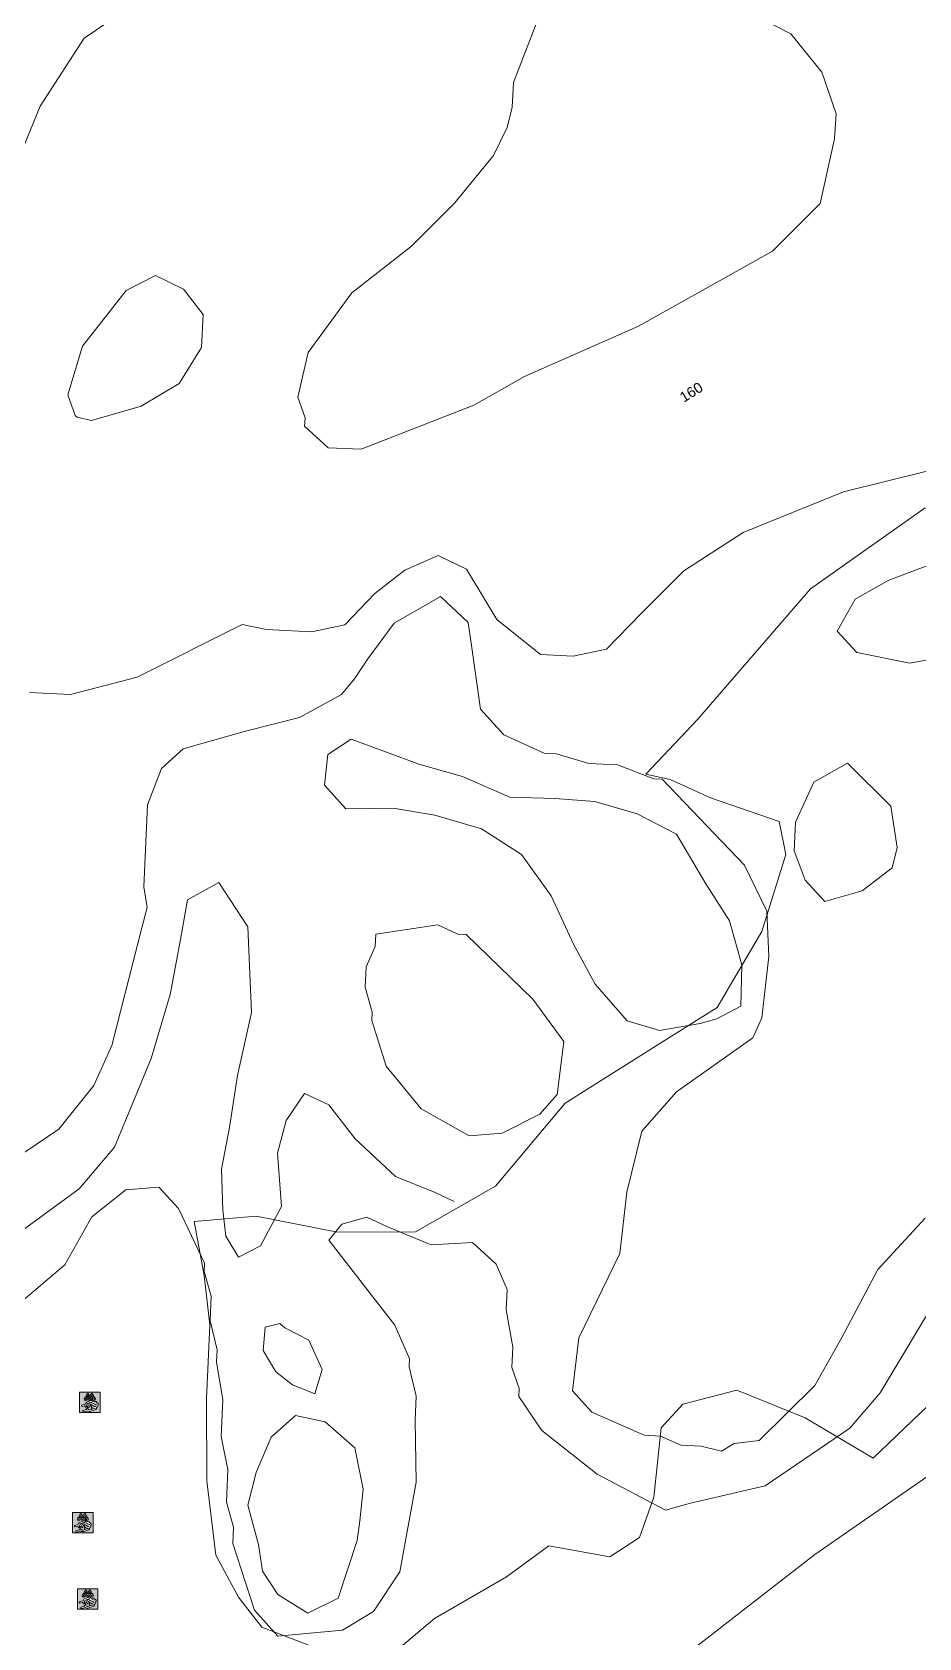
# Model space of a CAD drawing. Header units: millimetres. Extents: x 396621004 to 402046651, y 6785344214 to 6789799943.
# Drawn here: x 400771480 to 400987676, y 6787095839 to 6787487389 of the extents above; entities that cross this region are included whole.
import ezdxf

# ---------------------------------------------------------------- set-up
doc = ezdxf.new("R2010")
doc.units = ezdxf.units.MM
doc.header["$MEASUREMENT"] = 0
for name, color, linetype, lineweight in [('02 Korkeuskayrat_Kynä_nro__2', 8, 'Continuous', 15), ('02 Suot_Kynä_nro__101', 252, 'Continuous', 15), ('03 Bajamajat_Kynä_nro__1', 7, 'Continuous', 13)]:
    doc.layers.add(name, color=color, linetype=linetype, lineweight=lineweight)
for name, color, linetype, lineweight, true_color in [('02 Korkeuskayrat_Kynä_nro__62', 7, 'Continuous', 20, 0xaaaaaa), ('02 Maaston rajat_Kynä_nro__82', 7, 'Continuous', 20, 0xaaaaaa), ('02 Vesialueet_Kynä_nro__105', 7, 'Continuous', 15, 0xcae6ff), ('03 Bajamajat_Kynä_nro__5', 7, 'Continuous', 25, 0x40a5ff)]:
    doc.layers.add(name, color=color, linetype=linetype, lineweight=lineweight, true_color=true_color)
doc.styles.add('LUOTU_TYYLI_5', font='')
doc.styles.get('LUOTU_TYYLI_5').set_extended_font_data('Arial')

msp = doc.modelspace()

# ---------------------------------------------------------------- hatches: boundary and pattern name
at = {"layer": '03 Bajamajat_Kynä_nro__5', "linetype": 'Continuous', "lineweight": 25, "true_color": 0x40a5ff}
h = msp.add_hatch(color=153, dxfattribs=at)
h.paths.add_polyline_path([(400783041.65, 6787155763.61), (400788041.65, 6787155763.61), (400788041.65, 6787150763.61), (400783041.65, 6787150763.61)])
h.paths.add_polyline_path([(400785005.09, 6787151225.9, 0.242879063), (400785800.3, 6787151106.59), (400787014.55, 6787151525.16, 0.335130825), (400787179.14, 6787152003.18), (400787267.31, 6787152026.69, 0.419301687), (400787461.86, 6787152539.34, 0.695888282), (400787219.77, 6787153208.69, 0.408053969), (400786777.75, 6787153506.24), (400786359.36, 6787153358.57, 0.422254175), (400785850.16, 6787153711.86), (400784957.12, 6787153406.64, 0.22585883), (400784443.47, 6787152861.08), (400783561.63, 6787152587.78, 0.682592893), (400783665.88, 6787152249.15), (400784400.27, 6787152463.72), (400784424.95, 6787152196.32, 0.917616344), (400784771.7, 6787152294.66), (400784753.78, 6787152542.39, -0.321718711), (400785152.62, 6787153088.57), (400785948.26, 6787153355.07, -0.64755443), (400785977.01, 6787153223.62), (400785374.41, 6787153010.94, -0.134380463), (400785324.66, 6787152568.23, -0.188253683), (400785075.96, 6787152323.38, 0.706100645), (400785155.29, 6787151976.5, 0.322672779), (400785735.55, 6787152760.47), (400786868.13, 6787153136.95, -0.149287838), (400786872.2, 6787153125.96), (400785867.61, 6787152781.11, 0.82704097), (400786027.07, 6787152446.54), (400787212.43, 6787152841.47, -1.068507185), (400787222.48, 6787152812.88), (400786002.34, 6787152393.58, 0.850862575), (400786153.18, 6787152070.7), (400787115.54, 6787152391.33, -0.149368786), (400787123.85, 6787152370.79), (400786015.96, 6787151990.49, 0.860352229), (400786147.29, 6787151670.06), (400786838.29, 6787151889.13, -0.61913337), (400786845.96, 6787151863.2), (400785611.99, 6787151436.1, -0.302605018), (400784999.61, 6787151736, 0.919223075), (400784726.27, 6787151477.66), (400784686.93, 6787151517.01), (400783938.87, 6787151294.78, 0.91335794), (400784083.15, 6787150959.11)], flags=0)
h.paths.add_polyline_path([(400786778.16, 6787154408.28), (400786544.2, 6787154694.52), (400786303.2, 6787154408.28, 0.097190875), (400786163.96, 6787154117.93, 0.271295832), (400786326.03, 6787153775.09, 0.34117892), (400786765.48, 6787153775.09, 0.268495048), (400786921.37, 6787154105.35, 0.116554301)], flags=0)
h.paths.add_polyline_path([(400786281.82, 6787155209.9), (400786047.86, 6787155496.14), (400785806.86, 6787155209.9, 0.097190875), (400785667.62, 6787154919.55, 0.271295832), (400785829.69, 6787154576.72, 0.34117892), (400786269.14, 6787154576.72, 0.268495048), (400786425.03, 6787154906.97, 0.116554301)], flags=0)
h.paths.add_polyline_path([(400785559.27, 6787154694.52), (400785318.28, 6787154408.28, 0.097190875), (400785179.04, 6787154117.93, 0.271295832), (400785341.11, 6787153775.09, 0.34117892), (400785780.56, 6787153775.09, 0.268495048), (400785936.44, 6787154105.35, 0.116554301), (400785793.24, 6787154408.28)], flags=0)
h.paths.add_polyline_path([(400785304.66, 6787155209.9), (400785070.69, 6787155496.14), (400784829.69, 6787155209.9, 0.097190875), (400784690.45, 6787154919.55, 0.271295832), (400784852.52, 6787154576.72, 0.34117892), (400785291.97, 6787154576.72, 0.268495048), (400785447.86, 6787154906.97, 0.116554301)], flags=0)
h.paths.add_polyline_path([(400784568.02, 6787154694.52), (400784327.02, 6787154408.28, 0.097190875), (400784187.78, 6787154117.93, 0.271295832), (400784349.85, 6787153775.09, 0.34117892), (400784789.3, 6787153775.09, 0.268495048), (400784945.19, 6787154105.35, 0.116554301), (400784801.99, 6787154408.28)], flags=0)
for points in [[(400784564.71, 6787154239.85), (400784555.19, 6787154228.54, 0.079601471), (400784477.27, 6787154074.42, 0.242600725), (400784521.15, 6787154010.2, 0.405702932), (400784617.56, 6787154009.77, 0.247640606), (400784655.8, 6787154067.58, 0.102277127), (400784576.02, 6787154226.02)], [(400785067.38, 6787155041.48), (400785057.86, 6787155030.16, 0.079601471), (400784979.94, 6787154876.04, 0.242600725), (400785023.82, 6787154811.83, 0.405702932), (400785120.23, 6787154811.4, 0.247640606), (400785158.47, 6787154869.2, 0.102277127), (400785078.69, 6787155027.65)], [(400785555.97, 6787154239.85), (400785546.44, 6787154228.54, 0.079601471), (400785468.53, 6787154074.42, 0.242600725), (400785512.4, 6787154010.2, 0.405702932), (400785608.82, 6787154009.77, 0.247640606), (400785647.05, 6787154067.58, 0.102277127), (400785567.27, 6787154226.02)], [(400786044.55, 6787155041.48), (400786035.03, 6787155030.16, 0.079601471), (400785957.11, 6787154876.04, 0.242600725), (400786000.99, 6787154811.83, 0.405702932), (400786097.4, 6787154811.4, 0.247640606), (400786135.63, 6787154869.2, 0.102277127), (400786055.85, 6787155027.65)], [(400786540.89, 6787154239.85), (400786531.36, 6787154228.54, 0.079601471), (400786453.45, 6787154074.42, 0.242600725), (400786497.33, 6787154010.2, 0.405702932), (400786593.74, 6787154009.77, 0.247640606), (400786631.97, 6787154067.58, 0.102277127), (400786552.19, 6787154226.02)], [(400782856.44, 6787124920.37), (400782846.92, 6787124909.05, 0.079601471), (400782769, 6787124754.93, 0.242600725), (400782812.88, 6787124690.72, 0.405702932), (400782909.29, 6787124690.29, 0.247640606), (400782947.52, 6787124748.09, 0.102277127), (400782867.74, 6787124906.54)], [(400783359.11, 6787125721.99), (400783349.59, 6787125710.67, 0.079601471), (400783271.67, 6787125556.55, 0.242600725), (400783315.55, 6787125492.34, 0.405702932), (400783411.96, 6787125491.91, 0.247640606), (400783450.2, 6787125549.71, 0.102277127), (400783370.42, 6787125708.16)], [(400783847.7, 6787124920.37), (400783838.17, 6787124909.05, 0.079601471), (400783760.26, 6787124754.93, 0.242600725), (400783804.13, 6787124690.72, 0.405702932), (400783900.55, 6787124690.29, 0.247640606), (400783938.78, 6787124748.09, 0.102277127), (400783859, 6787124906.54)], [(400784336.28, 6787125721.99), (400784326.75, 6787125710.67, 0.079601471), (400784248.84, 6787125556.55, 0.242600725), (400784292.72, 6787125492.34, 0.405702932), (400784389.13, 6787125491.91, 0.247640606), (400784427.36, 6787125549.71, 0.102277127), (400784347.58, 6787125708.16)], [(400784832.62, 6787124920.37), (400784823.09, 6787124909.05, 0.079601471), (400784745.18, 6787124754.93, 0.242600725), (400784789.06, 6787124690.72, 0.405702932), (400784885.47, 6787124690.29, 0.247640606), (400784923.7, 6787124748.09, 0.102277127), (400784843.92, 6787124906.54)], [(400784049.74, 6787106291.94), (400784040.22, 6787106280.63, 0.079601471), (400783962.3, 6787106126.5, 0.242600725), (400784006.18, 6787106062.29, 0.405702932), (400784102.59, 6787106061.86, 0.247640606), (400784140.82, 6787106119.66, 0.102277127), (400784061.04, 6787106278.11)], [(400784552.41, 6787107093.56), (400784542.89, 6787107082.25, 0.079601471), (400784464.97, 6787106928.13, 0.242600725), (400784508.85, 6787106863.91, 0.405702932), (400784605.26, 6787106863.48, 0.247640606), (400784643.5, 6787106921.29, 0.102277127), (400784563.72, 6787107079.73)], [(400785041, 6787106291.94), (400785031.47, 6787106280.63, 0.079601471), (400784953.56, 6787106126.5, 0.242600725), (400784997.43, 6787106062.29, 0.405702932), (400785093.85, 6787106061.86, 0.247640606), (400785132.08, 6787106119.66, 0.102277127), (400785052.3, 6787106278.11)], [(400785529.58, 6787107093.56), (400785520.05, 6787107082.25, 0.079601471), (400785442.14, 6787106928.13, 0.242600725), (400785486.02, 6787106863.91, 0.405702932), (400785582.43, 6787106863.48, 0.247640606), (400785620.66, 6787106921.29, 0.102277127), (400785540.88, 6787107079.73)], [(400786025.92, 6787106291.94), (400786016.39, 6787106280.63, 0.079601471), (400785938.48, 6787106126.5, 0.242600725), (400785982.36, 6787106062.29, 0.405702932), (400786078.77, 6787106061.86, 0.247640606), (400786117, 6787106119.66, 0.102277127), (400786037.22, 6787106278.11)]]:
    msp.add_hatch(color=153, dxfattribs=at).paths.add_polyline_path(points)
h = msp.add_hatch(color=153, dxfattribs=at)
h.paths.add_polyline_path([(400781333.38, 6787126444.12), (400786333.38, 6787126444.12), (400786333.38, 6787121444.12), (400781333.38, 6787121444.12)])
h.paths.add_polyline_path([(400783296.82, 6787121906.41, 0.242879063), (400784092.03, 6787121787.1), (400785306.28, 6787122205.67, 0.335130825), (400785470.86, 6787122683.69), (400785559.04, 6787122707.2, 0.419301687), (400785753.59, 6787123219.85, 0.695888282), (400785511.5, 6787123889.21, 0.408053969), (400785069.48, 6787124186.75), (400784651.09, 6787124039.09, 0.422254175), (400784141.89, 6787124392.37), (400783248.85, 6787124087.16, 0.22585883), (400782735.2, 6787123541.59), (400781853.36, 6787123268.29, 0.682592893), (400781957.61, 6787122929.66), (400782692, 6787123144.23), (400782716.67, 6787122876.83, 0.917616344), (400783063.43, 6787122975.18), (400783045.51, 6787123222.9, -0.321718711), (400783444.35, 6787123769.09), (400784239.99, 6787124035.58, -0.64755443), (400784268.73, 6787123904.14), (400783666.14, 6787123691.46, -0.134380463), (400783616.39, 6787123248.75, -0.188253683), (400783367.69, 6787123003.89, 0.706100645), (400783447.01, 6787122657.01, 0.322672779), (400784027.28, 6787123440.98), (400785159.86, 6787123817.46, -0.149287838), (400785163.93, 6787123806.47), (400784159.34, 6787123461.63, 0.82704097), (400784318.8, 6787123127.05), (400785504.16, 6787123521.98, -1.068507185), (400785514.2, 6787123493.4), (400784294.07, 6787123074.09, 0.850862575), (400784444.91, 6787122751.22), (400785407.26, 6787123071.84, -0.149368786), (400785415.58, 6787123051.3), (400784307.69, 6787122671, 0.860352229), (400784439.02, 6787122350.58), (400785130.02, 6787122569.64, -0.61913337), (400785137.69, 6787122543.71), (400783903.72, 6787122116.61, -0.302605018), (400783291.34, 6787122416.52, 0.919223075), (400783018, 6787122158.18), (400782978.66, 6787122197.52), (400782230.6, 6787121975.29, 0.91335794), (400782374.88, 6787121639.62)], flags=0)
h.paths.add_polyline_path([(400785069.89, 6787125088.79), (400784835.93, 6787125375.03), (400784594.93, 6787125088.79, 0.097190875), (400784455.69, 6787124798.44, 0.271295832), (400784617.76, 6787124455.61, 0.34117892), (400785057.21, 6787124455.61, 0.268495048), (400785213.09, 6787124785.87, 0.116554301)], flags=0)
h.paths.add_polyline_path([(400784573.55, 6787125890.41), (400784339.59, 6787126176.65), (400784098.59, 6787125890.41, 0.097190875), (400783959.35, 6787125600.06, 0.271295832), (400784121.42, 6787125257.23, 0.34117892), (400784560.87, 6787125257.23, 0.268495048), (400784716.76, 6787125587.49, 0.116554301)], flags=0)
h.paths.add_polyline_path([(400783851, 6787125375.03), (400783610.01, 6787125088.79, 0.097190875), (400783470.77, 6787124798.44, 0.271295832), (400783632.84, 6787124455.61, 0.34117892), (400784072.29, 6787124455.61, 0.268495048), (400784228.17, 6787124785.87, 0.116554301), (400784084.97, 6787125088.79)], flags=0)
h.paths.add_polyline_path([(400783596.39, 6787125890.41), (400783362.42, 6787126176.65), (400783121.42, 6787125890.41, 0.097190875), (400782982.18, 6787125600.06, 0.271295832), (400783144.25, 6787125257.23, 0.34117892), (400783583.7, 6787125257.23, 0.268495048), (400783739.59, 6787125587.49, 0.116554301)], flags=0)
h.paths.add_polyline_path([(400782859.75, 6787125375.03), (400782618.75, 6787125088.79, 0.097190875), (400782479.51, 6787124798.44, 0.271295832), (400782641.58, 6787124455.61, 0.34117892), (400783081.03, 6787124455.61, 0.268495048), (400783236.92, 6787124785.87, 0.116554301), (400783093.71, 6787125088.79)], flags=0)
h = msp.add_hatch(color=153, dxfattribs=at)
h.paths.add_polyline_path([(400782526.68, 6787107815.7), (400787526.68, 6787107815.7), (400787526.68, 6787102815.7), (400782526.68, 6787102815.7)])
h.paths.add_polyline_path([(400784490.12, 6787103277.99, 0.242879063), (400785285.33, 6787103158.67), (400786499.58, 6787103577.25, 0.335130825), (400786664.16, 6787104055.26), (400786752.34, 6787104078.78, 0.419301687), (400786946.89, 6787104591.43, 0.695888282), (400786704.8, 6787105260.78, 0.408053969), (400786262.78, 6787105558.33), (400785844.39, 6787105410.66, 0.422254175), (400785335.19, 6787105763.94), (400784442.15, 6787105458.73, 0.22585883), (400783928.5, 6787104913.16), (400783046.66, 6787104639.86, 0.682592893), (400783150.91, 6787104301.23), (400783885.3, 6787104515.8), (400783909.97, 6787104248.41, 0.917616344), (400784256.73, 6787104346.75), (400784238.81, 6787104594.48, -0.321718711), (400784637.65, 6787105140.66), (400785433.29, 6787105407.16, -0.64755443), (400785462.03, 6787105275.71), (400784859.44, 6787105063.03, -0.134380463), (400784809.69, 6787104620.32, -0.188253683), (400784560.99, 6787104375.46, 0.706100645), (400784640.31, 6787104028.59, 0.322672779), (400785220.58, 6787104812.56), (400786353.16, 6787105189.04, -0.149287838), (400786357.23, 6787105178.05), (400785352.64, 6787104833.2, 0.82704097), (400785512.1, 6787104498.63), (400786697.46, 6787104893.56, -1.068507185), (400786707.5, 6787104864.97), (400785487.37, 6787104445.67, 0.850862575), (400785638.21, 6787104122.79), (400786600.56, 6787104443.42, -0.149368786), (400786608.88, 6787104422.88), (400785500.99, 6787104042.57, 0.860352229), (400785632.32, 6787103722.15), (400786323.32, 6787103941.21, -0.61913337), (400786330.99, 6787103915.29), (400785097.02, 6787103488.18, -0.302605018), (400784484.64, 6787103788.09, 0.919223075), (400784211.3, 6787103529.75), (400784171.96, 6787103569.1), (400783423.9, 6787103346.86, 0.91335794), (400783568.18, 6787103011.19)], flags=0)
h.paths.add_polyline_path([(400786263.19, 6787106460.37), (400786029.23, 6787106746.6), (400785788.23, 6787106460.37, 0.097190875), (400785648.99, 6787106170.02, 0.271295832), (400785811.06, 6787105827.18, 0.34117892), (400786250.51, 6787105827.18, 0.268495048), (400786406.39, 6787106157.44, 0.116554301)], flags=0)
h.paths.add_polyline_path([(400785766.85, 6787107261.99), (400785532.89, 6787107548.22), (400785291.89, 6787107261.99, 0.097190875), (400785152.65, 6787106971.64, 0.271295832), (400785314.72, 6787106628.8, 0.34117892), (400785754.17, 6787106628.8, 0.268495048), (400785910.06, 6787106959.06, 0.116554301)], flags=0)
h.paths.add_polyline_path([(400785044.3, 6787106746.6), (400784803.31, 6787106460.37, 0.097190875), (400784664.07, 6787106170.02, 0.271295832), (400784826.13, 6787105827.18, 0.34117892), (400785265.59, 6787105827.18, 0.268495048), (400785421.47, 6787106157.44, 0.116554301), (400785278.27, 6787106460.37)], flags=0)
h.paths.add_polyline_path([(400784789.69, 6787107261.99), (400784555.72, 6787107548.22), (400784314.72, 6787107261.99, 0.097190875), (400784175.48, 6787106971.64, 0.271295832), (400784337.55, 6787106628.8, 0.34117892), (400784777, 6787106628.8, 0.268495048), (400784932.89, 6787106959.06, 0.116554301)], flags=0)
h.paths.add_polyline_path([(400784053.05, 6787106746.6), (400783812.05, 6787106460.37, 0.097190875), (400783672.81, 6787106170.02, 0.271295832), (400783834.88, 6787105827.18, 0.34117892), (400784274.33, 6787105827.18, 0.268495048), (400784430.22, 6787106157.44, 0.116554301), (400784287.01, 6787106460.37)], flags=0)

# ---------------------------------------------------------------- linework, layer by layer
at = {"layer": '02 Korkeuskayrat_Kynä_nro__2', "color": 8, "linetype": 'Continuous', "lineweight": 15, "flags": 128}
for points in [[(400945686.9, 6787492495), (400956443.75, 6787486993.75), (400964024.93, 6787477641.61), (400967545.97, 6787467459.28), (400967091.1, 6787461377.88), (400963612.18, 6787445614.28), (400951996.13, 6787433961.61), (400919312.83, 6787415647.42), (400891548.87, 6787403434.63), (400879199.97, 6787396443.03), (400851680.29, 6787385690.57), (400843686.36, 6787386050.65), (400837924.66, 6787391321.86), (400838017.32, 6787393322.32), (400836248.38, 6787398413.48), (400838750.17, 6787409305.97), (400849422.78, 6787423839.3), (400863961.8, 6787435181.89), (400874457.52, 6787445714.3), (400884001.38, 6787457286.95), (400887320.25, 6787464138.52), (400888550.09, 6787469089.65), (400888819.64, 6787475081.02), (400894505.53, 6787489844.4)], [(400792471.29, 6787491524.78), (400784199.38, 6787485893.49), (400773425.68, 6787469369.71), (400762155, 6787441863.42)], [(400770864.93, 6787326326.99), (400780855.24, 6787325866.88), (400797070.54, 6787330127.86), (400822686.5, 6787342970.8), (400828633.51, 6787341700.51), (400839626.22, 6787341190.39), (400847704.38, 6787342820.76), (400855066.55, 6787350492.52), (400862336.06, 6787356163.81), (400870515.31, 6787359794.64), (400877372.06, 6787356473.89), (400884810.04, 6787344121.06), (400895432.11, 6787335629.12), (400903426.05, 6787335259.03), (400911512.64, 6787336889.4), (400919910.9, 6787345511.38), (400930406.62, 6787356043.79), (400944852.97, 6787365395.93), (400969331.76, 6787375278.19), (400989590.35, 6787380359.35)], [(401002604.71, 6787336709.36), (400985437.55, 6787333498.63), (400972541.12, 6787336089.22), (400967773.4, 6787341310.42), (400972136.79, 6787349122.2), (400980358.16, 6787353753.26), (401001753.93, 6787361775.1)], [(400769719.33, 6787214251.35), (400777991.24, 6787219882.64), (400786490.58, 6787230505.07), (400790946.63, 6787240307.31), (400798266.68, 6787269003.87), (400799496.51, 6787273955.01), (400798721.55, 6787278996.16), (400799639.71, 6787298980.73), (400803051.24, 6787307832.76), (400808273.83, 6787312593.85), (400823495.15, 6787316904.83), (400836661.13, 6787320305.61), (400846929.42, 6787325836.88), (400850113.51, 6787329697.76), (400853331.3, 6787334558.87), (400859741.61, 6787343270.86), (400871054.41, 6787349762.35), (400877767.97, 6787343440.9), (400878542.93, 6787338399.75), (400880800.44, 6787322286.06), (400886520.02, 6787316014.63), (400896333.43, 6787311553.61), (400899323.79, 6787311423.58), (400907225.06, 6787309053.04), (400914216.59, 6787308732.96), (400923069.72, 6787305322.18), (400925074.52, 6787305232.16), (400945130.95, 6787284287.37), (400950623.09, 6787273024.79), (400951120.08, 6787261992.27), (400949426.95, 6787247048.85), (400947203.14, 6787242147.73), (400928578.71, 6787228984.72), (400920129.91, 6787219362.52), (400916440.4, 6787204519.12), (400914755.7, 6787189575.7), (400904799.08, 6787169011), (400903207.03, 6787156068.04), (400907966.33, 6787150846.84), (400920727.98, 6787145245.56), (400924720.73, 6787145065.52), (400929631.65, 6787142835.01), (400934618.38, 6787142614.96), (400939571.42, 6787141384.68), (400942662.86, 6787143245.1), (400948702.53, 6787143965.27), (400962331.8, 6787157358.33), (400968876.89, 6787169071.01), (400977645.78, 6787185684.81), (400989236.56, 6787198167.67)], [(400768725.35, 6787194896.92), (400782919, 6787205319.3), (400791595.24, 6787215471.63), (400800490.49, 6787237126.58), (400805140.28, 6787252710.15), (400807692.61, 6787266123.21), (400809343.62, 6787275815.43), (400817025.88, 6787279996.39), (400824084.8, 6787269193.92), (400824977.7, 6787248369.15), (400821591.44, 6787232995.64), (400819569.79, 6787220312.73), (400817649.22, 6787210130.41), (400817986.16, 6787200098.11), (400818727.44, 6787193806.67), (400821768.33, 6787188675.5), (400827134.12, 6787191456.13), (400832289.32, 6787200998.32), (400831320.62, 6787214061.3), (400833401.23, 6787221983.12), (400837924.66, 6787228554.62), (400843821.14, 6787225803.99), (400850231.44, 6787217522.1), (400860112.25, 6787208350), (400869715.07, 6787204439.1), (400874373.29, 6787202248.6)], [(400993448.33, 6787180953.73), (400978269.12, 6787155627.94), (400970864.84, 6787146955.95), (400950193.49, 6787132882.73), (400931981.82, 6787128711.78), (400925900.03, 6787126991.38), (400909280.4, 6787135763.39), (400895752.21, 6787146395.82), (400890125.29, 6787154667.72), (400890217.95, 6787156668.17), (400888449.01, 6787161749.34), (400888676.44, 6787166740.48), (400887092.82, 6787175832.56), (400887320.25, 6787180823.7), (400884599.45, 6787186955.1), (400878837.76, 6787192226.31), (400868796.91, 6787191686.19), (400857997.94, 6787196187.22), (400853087.02, 6787198417.73), (400847005.23, 6787196687.33), (400843821.14, 6787192836.45), (400859893.23, 6787172071.7), (400863515.35, 6787163899.83), (400863431.12, 6787161899.37), (400865107.4, 6787154817.75), (400864829.42, 6787148816.38), (400865141.09, 6787133782.94), (400861131.49, 6787111947.94), (400854679.07, 6787102235.72), (400847165.28, 6787097714.69), (400831379.58, 6787096294.36), (400825660, 6787102565.8), (400820403.72, 6787118819.52), (400820589.04, 6787122820.43), (400818862.21, 6787128901.82), (400819232.85, 6787136893.65), (400817598.68, 6787144975.5), (400818011.44, 6787153967.56), (400816427.81, 6787163059.64), (400816562.59, 6787166050.32), (400814886.31, 6787173141.94), (400815164.28, 6787179133.31), (400813437.46, 6787185214.7), (400813530.12, 6787187215.16), (400807136.66, 6787200528.21), (400802368.94, 6787205749.4), (400794332.89, 6787205119.26), (400786018.86, 6787198487.74), (400779473.78, 6787186775.06), (400764892.65, 6787174432.24)]]:
    msp.add_lwpolyline(points, dxfattribs=at)
for points in [[(400782472.56, 6787393532.36), (400781975.57, 6787393892.45), (400780206.63, 6787398983.61), (400783752.93, 6787410836.32), (400794391.85, 6787424359.42), (400801568.7, 6787428030.26), (400808425.46, 6787424719.5), (400813142.63, 6787418498.07), (400812772, 6787410506.25), (400807364.09, 6787401744.24), (400798098.21, 6787396162.97), (400785926.2, 6787392712.18)], [(400964749.36, 6787275375.33), (400959981.64, 6787280606.53), (400957302.95, 6787287738.16), (400957623.05, 6787294729.76), (400962079.1, 6787304532), (400970300.46, 6787309163.06), (400980829.88, 6787298670.66), (400982371.38, 6787288588.35), (400981141.55, 6787283637.22), (400973872.04, 6787277965.92)], [(400895288.91, 6787223503.46), (400886065.15, 6787218922.42), (400878029.1, 6787218292.27), (400866320.39, 6787224833.77), (400857787.35, 6787235236.15), (400854291.59, 6787246408.7), (400854384.24, 6787248409.16), (400852665.84, 6787254490.55), (400852893.28, 6787259491.7), (400855117.09, 6787264392.82), (400855260.29, 6787267393.51), (400870380.53, 6787269704.03), (400875283.03, 6787267473.52), (400877279.4, 6787267383.5), (400893578.94, 6787251619.9), (400901109.57, 6787241257.53), (400899517.53, 6787228314.57)], [(400838952.33, 6787168430.87), (400842161.7, 6787161279.23), (400840409.61, 6787155347.87), (400835001.7, 6787157578.38), (400830874.17, 6787160749.11), (400827833.27, 6787165890.28), (400828321.84, 6787171621.6), (400831859.72, 6787172481.79), (400833064.29, 6787171421.55)], [(400852219.4, 6787132072.55), (400850130.36, 6787142174.86), (400842886.12, 6787148486.3), (400835692.43, 6787150036.66), (400829720.14, 6787144775.45), (400826106.45, 6787136163.48), (400824034.26, 6787128241.67), (400826637.13, 6787118619.47), (400827622.68, 6787112067.97), (400831388, 6787106406.68), (400838708.05, 6787101845.63), (400846120.76, 6787105536.48), (400850703.16, 6787119619.7), (400851393.89, 6787124340.78)]]:
    msp.add_lwpolyline(points, close=True, dxfattribs=at)
at = {"layer": '02 Maaston rajat_Kynä_nro__82', "color": 253, "linetype": 'Continuous', "lineweight": 20, "true_color": 0xaaaaaa, "flags": 128}
for points in [[(400842237.51, 6787092793.56), (400827479.48, 6787098474.86), (400821802.02, 6787105746.52), (400816267.76, 6787116008.87), (400814094.49, 6787134133.02), (400814018.68, 6787154157.6), (400814844.19, 6787172141.71), (400813395.34, 6787184214.48), (400810994.63, 6787197337.48), (400826072.76, 6787198647.78), (400845918.6, 6787194736.88), (400864938.93, 6787194866.91), (400884473.1, 6787205979.46), (400901421.25, 6787226224.09), (400925133.49, 6787241157.5), (400938535.33, 6787249549.42), (400949393.26, 6787268073.66), (400955264.46, 6787286827.95), (400953630.29, 6787294909.8), (400936875.89, 6787300681.12), (400927070.9, 6787305142.14), (400921123.89, 6787306412.43), (400933750.76, 6787319845.51), (400961236.74, 6787351622.78), (400989177.6, 6787371367.29)], [(400997483.2, 6787159748.88), (400976533.88, 6787139684.29), (400959964.79, 6787149456.52), (400943260.93, 6787156228.07), (400930086.52, 6787152827.3), (400924813.39, 6787147065.98), (400923036.03, 6787130132.1), (400919582.38, 6787120279.85), (400912354.99, 6787115598.78), (400897462.19, 6787118289.39), (400887109.66, 6787110757.67), (400869622.41, 6787100545.33), (400857130.32, 6787090102.95)]]:
    msp.add_lwpolyline(points, dxfattribs=at)
msp.add_lwpolyline([(400944288.6, 6787249839.49), (400944532.88, 6787259971.81), (400941542.53, 6787270644.25), (400935721.87, 6787279686.32), (400928545.02, 6787291809.09), (400919026.43, 6787296780.23), (400908657.06, 6787299790.92), (400898927.88, 6787300511.08), (400887926.75, 6787300801.15), (400876403.36, 6787305862.31), (400865781.28, 6787308883), (400857913.7, 6787311773.66), (400849304.86, 6787314944.38), (400843610.55, 6787311213.53), (400842751.35, 6787303741.82), (400847982.36, 6787297980.5), (400859505.75, 6787298170.55), (400869689.8, 6787296420.15), (400881044.72, 6787293119.39), (400890757.05, 6787286887.97), (400898026.56, 6787276765.65), (400903459.74, 6787264972.95), (400908749.72, 6787255200.72), (400916583.6, 6787246298.68), (400924476.45, 6787243918.13), (400934323.56, 6787245688.54), (400938383.7, 6787246748.78)], close=True, dxfattribs=at)
at = {"layer": '02 Suot_Kynä_nro__101', "color": 252, "linetype": 'Continuous', "lineweight": 15, "flags": 128}
msp.add_lwpolyline([(400944288.6, 6787249839.49), (400938383.7, 6787246748.78), (400934323.56, 6787245688.54), (400924476.45, 6787243918.13), (400916583.6, 6787246298.68), (400908749.72, 6787255200.72), (400903459.74, 6787264972.95), (400898026.56, 6787276765.65), (400890757.05, 6787286887.97), (400881044.72, 6787293119.39), (400869689.8, 6787296420.15), (400859505.75, 6787298170.55), (400847982.36, 6787297980.5), (400842751.35, 6787303741.82), (400843610.55, 6787311213.53), (400849304.86, 6787314944.38), (400857913.7, 6787311773.66), (400865781.28, 6787308883), (400876403.36, 6787305862.31), (400887926.75, 6787300801.15), (400898927.88, 6787300511.08), (400908657.06, 6787299790.92), (400919026.43, 6787296780.23), (400928545.02, 6787291809.09), (400935721.87, 6787279686.32), (400941542.53, 6787270644.25), (400944532.88, 6787259971.81)], close=True, dxfattribs=at)
msp.add_lwpolyline([(400919321.25, 6787082791.27), (400962323.38, 6787116188.91), (401025626.22, 6787160088.96)], dxfattribs=at)
at = {"layer": '02 Vesialueet_Kynä_nro__105', "color": 254, "linetype": 'Continuous', "lineweight": 15, "true_color": 0xcae6ff, "flags": 128}
msp.add_lwpolyline([(400865781.28, 6787065687.36), (400866926.88, 6787066647.58), (400919321.25, 6787082791.27), (400962323.38, 6787116188.91), (401025626.22, 6787160088.96), (401065410.56, 6787219212.48)], dxfattribs=at)
at = {"layer": '03 Bajamajat_Kynä_nro__1', "color": 7, "linetype": 'Continuous', "lineweight": 13, "flags": 128}
for points in [[(400783041.65, 6787155763.61), (400788041.65, 6787155763.61), (400788041.65, 6787150763.61), (400783041.65, 6787150763.61)], [(400781333.38, 6787126444.12), (400786333.38, 6787126444.12), (400786333.38, 6787121444.12), (400781333.38, 6787121444.12)], [(400782526.68, 6787107815.7), (400787526.68, 6787107815.7), (400787526.68, 6787102815.7), (400782526.68, 6787102815.7)]]:
    msp.add_lwpolyline(points, close=True, dxfattribs=at)
for points in [[(400785005.09, 6787151225.9, 0.242879063), (400785800.3, 6787151106.59), (400787014.55, 6787151525.16, 0.335130825), (400787179.14, 6787152003.18), (400787267.31, 6787152026.69, 0.419301687), (400787461.86, 6787152539.34, 0.695888282), (400787219.77, 6787153208.69, 0.408053969), (400786777.75, 6787153506.24), (400786359.36, 6787153358.57, 0.422254175), (400785850.16, 6787153711.86), (400784957.12, 6787153406.64, 0.22585883), (400784443.47, 6787152861.08), (400783561.63, 6787152587.78, 0.682592893), (400783665.88, 6787152249.15), (400784400.27, 6787152463.72), (400784424.95, 6787152196.32, 0.917616344), (400784771.7, 6787152294.66), (400784753.78, 6787152542.39, -0.321718711), (400785152.62, 6787153088.57), (400785948.26, 6787153355.07, -0.64755443), (400785977.01, 6787153223.62), (400785374.41, 6787153010.94, -0.134380463), (400785324.66, 6787152568.23, -0.188253683), (400785075.96, 6787152323.38, 0.706100645), (400785155.29, 6787151976.5, 0.322672779), (400785735.55, 6787152760.47), (400786868.13, 6787153136.95, -0.149287838), (400786872.2, 6787153125.96), (400785867.61, 6787152781.11, 0.82704097), (400786027.07, 6787152446.54), (400787212.43, 6787152841.47, -1.068507185), (400787222.48, 6787152812.88), (400786002.34, 6787152393.58, 0.850862575), (400786153.18, 6787152070.7), (400787115.54, 6787152391.33, -0.149368786), (400787123.85, 6787152370.79), (400786015.96, 6787151990.49, 0.860352229), (400786147.29, 6787151670.06), (400786838.29, 6787151889.13, -0.61913337), (400786845.96, 6787151863.2), (400785611.99, 6787151436.1, -0.302605018), (400784999.61, 6787151736, 0.919223075), (400784726.27, 6787151477.66), (400784686.93, 6787151517.01), (400783938.87, 6787151294.78, 0.91335794), (400784083.15, 6787150959.11)], [(400784568.02, 6787154694.52), (400784327.02, 6787154408.28, 0.097190875), (400784187.78, 6787154117.93, 0.271295832), (400784349.85, 6787153775.09, 0.34117892), (400784789.3, 6787153775.09, 0.268495048), (400784945.19, 6787154105.35, 0.116554301), (400784801.99, 6787154408.28)], [(400784564.71, 6787154239.85), (400784555.19, 6787154228.54, 0.079601471), (400784477.27, 6787154074.42, 0.242600725), (400784521.15, 6787154010.2, 0.405702932), (400784617.56, 6787154009.77, 0.247640606), (400784655.8, 6787154067.58, 0.102277127), (400784576.02, 6787154226.02)], [(400785304.66, 6787155209.9), (400785070.69, 6787155496.14), (400784829.69, 6787155209.9, 0.097190875), (400784690.45, 6787154919.55, 0.271295832), (400784852.52, 6787154576.72, 0.34117892), (400785291.97, 6787154576.72, 0.268495048), (400785447.86, 6787154906.97, 0.116554301)], [(400785067.38, 6787155041.48), (400785057.86, 6787155030.16, 0.079601471), (400784979.94, 6787154876.04, 0.242600725), (400785023.82, 6787154811.83, 0.405702932), (400785120.23, 6787154811.4, 0.247640606), (400785158.47, 6787154869.2, 0.102277127), (400785078.69, 6787155027.65)], [(400785559.27, 6787154694.52), (400785318.28, 6787154408.28, 0.097190875), (400785179.04, 6787154117.93, 0.271295832), (400785341.11, 6787153775.09, 0.34117892), (400785780.56, 6787153775.09, 0.268495048), (400785936.44, 6787154105.35, 0.116554301), (400785793.24, 6787154408.28)], [(400785555.97, 6787154239.85), (400785546.44, 6787154228.54, 0.079601471), (400785468.53, 6787154074.42, 0.242600725), (400785512.4, 6787154010.2, 0.405702932), (400785608.82, 6787154009.77, 0.247640606), (400785647.05, 6787154067.58, 0.102277127), (400785567.27, 6787154226.02)], [(400786281.82, 6787155209.9), (400786047.86, 6787155496.14), (400785806.86, 6787155209.9, 0.097190875), (400785667.62, 6787154919.55, 0.271295832), (400785829.69, 6787154576.72, 0.34117892), (400786269.14, 6787154576.72, 0.268495048), (400786425.03, 6787154906.97, 0.116554301)], [(400786044.55, 6787155041.48), (400786035.03, 6787155030.16, 0.079601471), (400785957.11, 6787154876.04, 0.242600725), (400786000.99, 6787154811.83, 0.405702932), (400786097.4, 6787154811.4, 0.247640606), (400786135.63, 6787154869.2, 0.102277127), (400786055.85, 6787155027.65)], [(400786778.16, 6787154408.28), (400786544.2, 6787154694.52), (400786303.2, 6787154408.28, 0.097190875), (400786163.96, 6787154117.93, 0.271295832), (400786326.03, 6787153775.09, 0.34117892), (400786765.48, 6787153775.09, 0.268495048), (400786921.37, 6787154105.35, 0.116554301)], [(400786540.89, 6787154239.85), (400786531.36, 6787154228.54, 0.079601471), (400786453.45, 6787154074.42, 0.242600725), (400786497.33, 6787154010.2, 0.405702932), (400786593.74, 6787154009.77, 0.247640606), (400786631.97, 6787154067.58, 0.102277127), (400786552.19, 6787154226.02)], [(400783296.82, 6787121906.41, 0.242879063), (400784092.03, 6787121787.1), (400785306.28, 6787122205.67, 0.335130825), (400785470.86, 6787122683.69), (400785559.04, 6787122707.2, 0.419301687), (400785753.59, 6787123219.85, 0.695888282), (400785511.5, 6787123889.21, 0.408053969), (400785069.48, 6787124186.75), (400784651.09, 6787124039.09, 0.422254175), (400784141.89, 6787124392.37), (400783248.85, 6787124087.16, 0.22585883), (400782735.2, 6787123541.59), (400781853.36, 6787123268.29, 0.682592893), (400781957.61, 6787122929.66), (400782692, 6787123144.23), (400782716.67, 6787122876.83, 0.917616344), (400783063.43, 6787122975.18), (400783045.51, 6787123222.9, -0.321718711), (400783444.35, 6787123769.09), (400784239.99, 6787124035.58, -0.64755443), (400784268.73, 6787123904.14), (400783666.14, 6787123691.46, -0.134380463), (400783616.39, 6787123248.75, -0.188253683), (400783367.69, 6787123003.89, 0.706100645), (400783447.01, 6787122657.01, 0.322672779), (400784027.28, 6787123440.98), (400785159.86, 6787123817.46, -0.149287838), (400785163.93, 6787123806.47), (400784159.34, 6787123461.63, 0.82704097), (400784318.8, 6787123127.05), (400785504.16, 6787123521.98, -1.068507185), (400785514.2, 6787123493.4), (400784294.07, 6787123074.09, 0.850862575), (400784444.91, 6787122751.22), (400785407.26, 6787123071.84, -0.149368786), (400785415.58, 6787123051.3), (400784307.69, 6787122671, 0.860352229), (400784439.02, 6787122350.58), (400785130.02, 6787122569.64, -0.61913337), (400785137.69, 6787122543.71), (400783903.72, 6787122116.61, -0.302605018), (400783291.34, 6787122416.52, 0.919223075), (400783018, 6787122158.18), (400782978.66, 6787122197.52), (400782230.6, 6787121975.29, 0.91335794), (400782374.88, 6787121639.62)], [(400782859.75, 6787125375.03), (400782618.75, 6787125088.79, 0.097190875), (400782479.51, 6787124798.44, 0.271295832), (400782641.58, 6787124455.61, 0.34117892), (400783081.03, 6787124455.61, 0.268495048), (400783236.92, 6787124785.87, 0.116554301), (400783093.71, 6787125088.79)], [(400782856.44, 6787124920.37), (400782846.92, 6787124909.05, 0.079601471), (400782769, 6787124754.93, 0.242600725), (400782812.88, 6787124690.72, 0.405702932), (400782909.29, 6787124690.29, 0.247640606), (400782947.52, 6787124748.09, 0.102277127), (400782867.74, 6787124906.54)], [(400783596.39, 6787125890.41), (400783362.42, 6787126176.65), (400783121.42, 6787125890.41, 0.097190875), (400782982.18, 6787125600.06, 0.271295832), (400783144.25, 6787125257.23, 0.34117892), (400783583.7, 6787125257.23, 0.268495048), (400783739.59, 6787125587.49, 0.116554301)], [(400783359.11, 6787125721.99), (400783349.59, 6787125710.67, 0.079601471), (400783271.67, 6787125556.55, 0.242600725), (400783315.55, 6787125492.34, 0.405702932), (400783411.96, 6787125491.91, 0.247640606), (400783450.2, 6787125549.71, 0.102277127), (400783370.42, 6787125708.16)], [(400783851, 6787125375.03), (400783610.01, 6787125088.79, 0.097190875), (400783470.77, 6787124798.44, 0.271295832), (400783632.84, 6787124455.61, 0.34117892), (400784072.29, 6787124455.61, 0.268495048), (400784228.17, 6787124785.87, 0.116554301), (400784084.97, 6787125088.79)], [(400783847.7, 6787124920.37), (400783838.17, 6787124909.05, 0.079601471), (400783760.26, 6787124754.93, 0.242600725), (400783804.13, 6787124690.72, 0.405702932), (400783900.55, 6787124690.29, 0.247640606), (400783938.78, 6787124748.09, 0.102277127), (400783859, 6787124906.54)], [(400784573.55, 6787125890.41), (400784339.59, 6787126176.65), (400784098.59, 6787125890.41, 0.097190875), (400783959.35, 6787125600.06, 0.271295832), (400784121.42, 6787125257.23, 0.34117892), (400784560.87, 6787125257.23, 0.268495048), (400784716.76, 6787125587.49, 0.116554301)], [(400784336.28, 6787125721.99), (400784326.75, 6787125710.67, 0.079601471), (400784248.84, 6787125556.55, 0.242600725), (400784292.72, 6787125492.34, 0.405702932), (400784389.13, 6787125491.91, 0.247640606), (400784427.36, 6787125549.71, 0.102277127), (400784347.58, 6787125708.16)], [(400785069.89, 6787125088.79), (400784835.93, 6787125375.03), (400784594.93, 6787125088.79, 0.097190875), (400784455.69, 6787124798.44, 0.271295832), (400784617.76, 6787124455.61, 0.34117892), (400785057.21, 6787124455.61, 0.268495048), (400785213.09, 6787124785.87, 0.116554301)], [(400784832.62, 6787124920.37), (400784823.09, 6787124909.05, 0.079601471), (400784745.18, 6787124754.93, 0.242600725), (400784789.06, 6787124690.72, 0.405702932), (400784885.47, 6787124690.29, 0.247640606), (400784923.7, 6787124748.09, 0.102277127), (400784843.92, 6787124906.54)], [(400784490.12, 6787103277.99, 0.242879063), (400785285.33, 6787103158.67), (400786499.58, 6787103577.25, 0.335130825), (400786664.16, 6787104055.26), (400786752.34, 6787104078.78, 0.419301687), (400786946.89, 6787104591.43, 0.695888282), (400786704.8, 6787105260.78, 0.408053969), (400786262.78, 6787105558.33), (400785844.39, 6787105410.66, 0.422254175), (400785335.19, 6787105763.94), (400784442.15, 6787105458.73, 0.22585883), (400783928.5, 6787104913.16), (400783046.66, 6787104639.86, 0.682592893), (400783150.91, 6787104301.23), (400783885.3, 6787104515.8), (400783909.97, 6787104248.41, 0.917616344), (400784256.73, 6787104346.75), (400784238.81, 6787104594.48, -0.321718711), (400784637.65, 6787105140.66), (400785433.29, 6787105407.16, -0.64755443), (400785462.03, 6787105275.71), (400784859.44, 6787105063.03, -0.134380463), (400784809.69, 6787104620.32, -0.188253683), (400784560.99, 6787104375.46, 0.706100645), (400784640.31, 6787104028.59, 0.322672779), (400785220.58, 6787104812.56), (400786353.16, 6787105189.04, -0.149287838), (400786357.23, 6787105178.05), (400785352.64, 6787104833.2, 0.82704097), (400785512.1, 6787104498.63), (400786697.46, 6787104893.56, -1.068507185), (400786707.5, 6787104864.97), (400785487.37, 6787104445.67, 0.850862575), (400785638.21, 6787104122.79), (400786600.56, 6787104443.42, -0.149368786), (400786608.88, 6787104422.88), (400785500.99, 6787104042.57, 0.860352229), (400785632.32, 6787103722.15), (400786323.32, 6787103941.21, -0.61913337), (400786330.99, 6787103915.29), (400785097.02, 6787103488.18, -0.302605018), (400784484.64, 6787103788.09, 0.919223075), (400784211.3, 6787103529.75), (400784171.96, 6787103569.1), (400783423.9, 6787103346.86, 0.91335794), (400783568.18, 6787103011.19)], [(400784053.05, 6787106746.6), (400783812.05, 6787106460.37, 0.097190875), (400783672.81, 6787106170.02, 0.271295832), (400783834.88, 6787105827.18, 0.34117892), (400784274.33, 6787105827.18, 0.268495048), (400784430.22, 6787106157.44, 0.116554301), (400784287.01, 6787106460.37)], [(400784049.74, 6787106291.94), (400784040.22, 6787106280.63, 0.079601471), (400783962.3, 6787106126.5, 0.242600725), (400784006.18, 6787106062.29, 0.405702932), (400784102.59, 6787106061.86, 0.247640606), (400784140.82, 6787106119.66, 0.102277127), (400784061.04, 6787106278.11)], [(400784789.69, 6787107261.99), (400784555.72, 6787107548.22), (400784314.72, 6787107261.99, 0.097190875), (400784175.48, 6787106971.64, 0.271295832), (400784337.55, 6787106628.8, 0.34117892), (400784777, 6787106628.8, 0.268495048), (400784932.89, 6787106959.06, 0.116554301)], [(400784552.41, 6787107093.56), (400784542.89, 6787107082.25, 0.079601471), (400784464.97, 6787106928.13, 0.242600725), (400784508.85, 6787106863.91, 0.405702932), (400784605.26, 6787106863.48, 0.247640606), (400784643.5, 6787106921.29, 0.102277127), (400784563.72, 6787107079.73)], [(400785044.3, 6787106746.6), (400784803.31, 6787106460.37, 0.097190875), (400784664.07, 6787106170.02, 0.271295832), (400784826.13, 6787105827.18, 0.34117892), (400785265.59, 6787105827.18, 0.268495048), (400785421.47, 6787106157.44, 0.116554301), (400785278.27, 6787106460.37)], [(400785041, 6787106291.94), (400785031.47, 6787106280.63, 0.079601471), (400784953.56, 6787106126.5, 0.242600725), (400784997.43, 6787106062.29, 0.405702932), (400785093.85, 6787106061.86, 0.247640606), (400785132.08, 6787106119.66, 0.102277127), (400785052.3, 6787106278.11)], [(400785766.85, 6787107261.99), (400785532.89, 6787107548.22), (400785291.89, 6787107261.99, 0.097190875), (400785152.65, 6787106971.64, 0.271295832), (400785314.72, 6787106628.8, 0.34117892), (400785754.17, 6787106628.8, 0.268495048), (400785910.06, 6787106959.06, 0.116554301)], [(400785529.58, 6787107093.56), (400785520.05, 6787107082.25, 0.079601471), (400785442.14, 6787106928.13, 0.242600725), (400785486.02, 6787106863.91, 0.405702932), (400785582.43, 6787106863.48, 0.247640606), (400785620.66, 6787106921.29, 0.102277127), (400785540.88, 6787107079.73)], [(400786263.19, 6787106460.37), (400786029.23, 6787106746.6), (400785788.23, 6787106460.37, 0.097190875), (400785648.99, 6787106170.02, 0.271295832), (400785811.06, 6787105827.18, 0.34117892), (400786250.51, 6787105827.18, 0.268495048), (400786406.39, 6787106157.44, 0.116554301)], [(400786025.92, 6787106291.94), (400786016.39, 6787106280.63, 0.079601471), (400785938.48, 6787106126.5, 0.242600725), (400785982.36, 6787106062.29, 0.405702932), (400786078.77, 6787106061.86, 0.247640606), (400786117, 6787106119.66, 0.102277127), (400786037.22, 6787106278.11)]]:
    msp.add_lwpolyline(points, format="xyb", close=True, dxfattribs=at)

# ---------------------------------------------------------------- texts
at = {"layer": '02 Korkeuskayrat_Kynä_nro__62', "color": 253, "linetype": 'Continuous', "lineweight": 20, "true_color": 0xaaaaaa, "insert": (400930381.44, 6787396975.76), "char_height": 2500, "attachment_point": 7, "rotation": 31.9, "style": 'LUOTU_TYYLI_5'}
msp.add_mtext('\\A1;{\\pql;\\fArial|b0|i0|c0|p34;160}', dxfattribs=at)

doc.saveas('drawing.dxf')
